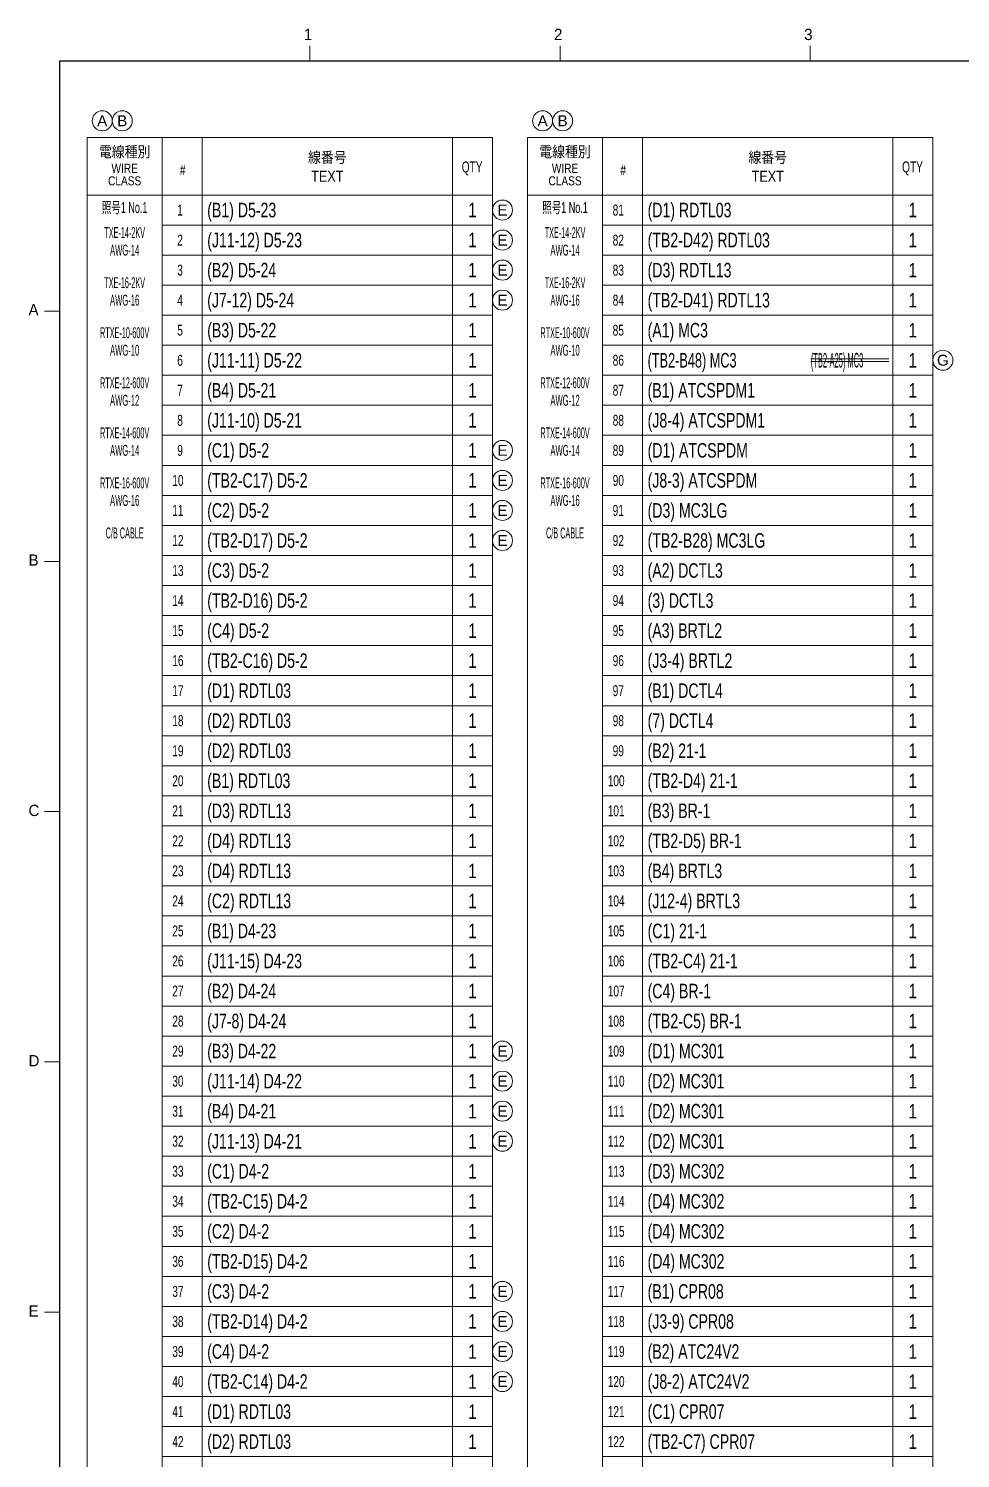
# Model space of a CAD drawing. Header units: millimetres. Extents: x 10 to 832, y 7 to 590.
# Drawn here: x 29.3 to 215.5, y 304.8 to 590.4 of the extents above; entities that cross this region are included whole.
import ezdxf
from ezdxf.enums import TextEntityAlignment as Align

# ---------------------------------------------------------------- set-up
doc = ezdxf.new("R2010")
doc.units = ezdxf.units.MM
for name, color, linetype in [('GR1_01', 7, 'Continuous'), ('GR1_02', 7, 'Continuous'), ('GR1_03', 7, 'Continuous'), ('GR1_04', 7, 'Continuous'), ('GR1_11', 7, 'Continuous'), ('図面枠B6M', 7, 'Continuous'), ('訂正記号', 7, 'Continuous')]:
    doc.layers.add(name, color=color, linetype=linetype)
doc.styles.add('HG丸ｺﾞｼｯｸM-PRO', font='')
doc.styles.get('HG丸ｺﾞｼｯｸM-PRO').set_extended_font_data('HG丸ｺﾞｼｯｸM-PRO')

# ---------------------------------------------------------------- blocks, each defined once
blk = doc.blocks.new('BLKF023')
at = {"layer": '図面枠B6M', "color": 4, "linetype": 'Continuous', "lineweight": 13}
for p, q in [((85.5, 587), (85.5, 584)), ((135.5, 587), (135.5, 584)), ((185.5, 587), (185.5, 584)), ((32.5, 534), (35.5, 534)), ((32.5, 484), (35.5, 484)), ((32.5, 434), (35.5, 434)), ((32.5, 384), (35.5, 384)), ((32.5, 334), (35.5, 334))]:
    blk.add_line(p, q, dxfattribs=at)
at = {"layer": '図面枠B6M', "color": 2, "linetype": 'Continuous', "lineweight": 25}
for q in [(35.5, 15), (831.5, 584)]:
    blk.add_line((35.5, 584), q, dxfattribs=at)
at = {"layer": '図面枠B6M', "color": 4, "linetype": 'Continuous', "lineweight": 13, "style": 'HG丸ｺﾞｼｯｸM-PRO'}
for s, width, p in [('1', 1.003994, (84.29, 587.45)), ('2', 1.003994, (134.3, 587.45)), ('3', 1.003994, (184.29, 587.45)), ('A', 1.002405, (29.29, 532.45)), ('B', 1.004704, (29.29, 482.45)), ('C', 1.001214, (29.29, 432.45)), ('D', 1.002334, (29.29, 382.45)), ('E', 1.001589, (29.29, 332.45))]:
    blk.add_text(s, height=2.25, dxfattribs=dict(at, width=width)).set_placement(p, align=Align.BOTTOM_LEFT)
blk = doc.blocks.new('BLKF027')
at = {"layer": 'GR1_01', "color": 4, "linetype": 'Continuous', "lineweight": 13}
for p, q in [((41, 568.67), (41, 557.17)), ((41, 568.67), (41, 77.17)), ((122, 568.67), (41, 568.67)), ((56, 568.67), (56, 557.17)), ((64, 568.67), (64, 77.17)), ((114, 568.67), (114, 77.17)), ((122, 568.67), (122, 77.17)), ((122, 557.17), (41, 557.17)), ((56, 557.17), (56, 77.17)), ((56, 557.17), (122, 557.17)), ((122, 557.17), (122, 83.17)), ((56, 551.17), (122, 551.17)), ((56, 545.17), (122, 545.17)), ((56, 539.17), (122, 539.17)), ((56, 533.17), (122, 533.17)), ((56, 527.17), (122, 527.17)), ((56, 521.17), (122, 521.17)), ((56, 515.17), (122, 515.17)), ((56, 509.17), (122, 509.17)), ((56, 503.17), (122, 503.17)), ((56, 497.17), (122, 497.17)), ((56, 491.17), (122, 491.17)), ((56, 485.17), (122, 485.17)), ((56, 479.17), (122, 479.17)), ((56, 473.17), (122, 473.17)), ((56, 467.17), (122, 467.17)), ((56, 461.17), (122, 461.17)), ((56, 455.17), (122, 455.17)), ((56, 449.17), (122, 449.17)), ((56, 443.17), (122, 443.17)), ((56, 437.17), (122, 437.17)), ((56, 431.17), (122, 431.17)), ((56, 425.17), (122, 425.17)), ((56, 419.17), (122, 419.17)), ((56, 413.17), (122, 413.17)), ((56, 407.17), (122, 407.17)), ((56, 401.17), (122, 401.17)), ((56, 395.17), (122, 395.17)), ((56, 389.17), (122, 389.17)), ((56, 383.17), (122, 383.17)), ((56, 377.17), (122, 377.17)), ((56, 371.17), (122, 371.17)), ((56, 365.17), (122, 365.17)), ((56, 359.17), (122, 359.17)), ((56, 353.17), (122, 353.17)), ((56, 347.17), (122, 347.17)), ((56, 341.17), (122, 341.17)), ((56, 335.17), (122, 335.17)), ((56, 329.17), (122, 329.17)), ((56, 323.17), (122, 323.17)), ((56, 317.17), (122, 317.17)), ((56, 311.17), (122, 311.17)), ((56, 305.17), (122, 305.17))]:
    blk.add_line(p, q, dxfattribs=at)
at = {"layer": 'GR1_01', "color": 4, "linetype": 'Continuous', "lineweight": 13, "style": 'HG丸ｺﾞｼｯｸM-PRO'}
for s, height, width, p in [('電線種別', 2.182, 0.863284, (48.5, 565.8)), ('線番号', 2.182, 0.863284, (89, 564.7)), ('#', 2.18, 0.693196, (60.1, 562.18)), ('QTY', 2.182, 0.692704, (117.93, 562.78)), ('TEXT', 2.182, 0.863438, (89, 560.92))]:
    blk.add_text(s, height=height, dxfattribs=dict(at, width=width)).set_placement(p, align=Align.MIDDLE_CENTER)
for s, width, p in [('WIRE', 0.829808, (48.5, 561.05)), ('CLASS', 0.831675, (48.5, 558.55))]:
    blk.add_text(s, height=1.818, dxfattribs=dict(at, width=width)).set_placement(p, align=Align.BOTTOM_CENTER)
blk = doc.blocks.new('BLKF028')
at = {"layer": 'GR1_01', "color": 4, "linetype": 'Continuous', "lineweight": 13}
for p, q in [((129, 568.67), (129, 557.17)), ((129, 568.67), (129, 17.17)), ((210, 568.67), (129, 568.67)), ((144, 568.67), (144, 557.17)), ((152, 568.67), (152, 17.17)), ((202, 568.67), (202, 17.17)), ((210, 568.67), (210, 17.17)), ((210, 557.17), (129, 557.17)), ((144, 557.17), (144, 17.17)), ((144, 557.17), (210, 557.17)), ((144, 551.17), (210, 551.17)), ((144, 545.17), (210, 545.17)), ((144, 539.17), (210, 539.17)), ((144, 533.17), (210, 533.17)), ((144, 527.17), (210, 527.17)), ((144, 521.17), (210, 521.17)), ((144, 515.17), (210, 515.17)), ((144, 509.17), (210, 509.17)), ((144, 503.17), (210, 503.17)), ((144, 497.17), (210, 497.17)), ((144, 491.17), (210, 491.17)), ((144, 485.17), (210, 485.17)), ((144, 479.17), (210, 479.17)), ((144, 473.17), (210, 473.17)), ((144, 467.17), (210, 467.17)), ((144, 461.17), (210, 461.17)), ((144, 455.17), (210, 455.17)), ((144, 449.17), (210, 449.17)), ((144, 443.17), (210, 443.17)), ((144, 437.17), (210, 437.17)), ((144, 431.17), (210, 431.17)), ((144, 425.17), (210, 425.17)), ((144, 419.17), (210, 419.17)), ((144, 413.17), (210, 413.17)), ((144, 407.17), (210, 407.17)), ((144, 401.17), (210, 401.17)), ((144, 395.17), (210, 395.17)), ((144, 389.17), (210, 389.17)), ((144, 383.17), (210, 383.17)), ((144, 377.17), (210, 377.17)), ((144, 371.17), (210, 371.17)), ((144, 365.17), (210, 365.17)), ((144, 359.17), (210, 359.17)), ((144, 353.17), (210, 353.17)), ((144, 347.17), (210, 347.17)), ((144, 341.17), (210, 341.17)), ((144, 335.17), (210, 335.17)), ((144, 329.17), (210, 329.17)), ((144, 323.17), (210, 323.17)), ((144, 317.17), (210, 317.17)), ((144, 311.17), (210, 311.17)), ((144, 305.17), (210, 305.17))]:
    blk.add_line(p, q, dxfattribs=at)
at = {"layer": 'GR1_01', "color": 4, "linetype": 'Continuous', "lineweight": 13, "style": 'HG丸ｺﾞｼｯｸM-PRO'}
for s, height, width, p in [('電線種別', 2.182, 0.863284, (136.5, 565.8)), ('線番号', 2.182, 0.863284, (177, 564.7)), ('#', 2.18, 0.693196, (148.1, 562.18)), ('QTY', 2.182, 0.692704, (205.93, 562.78)), ('TEXT', 2.182, 0.863438, (177, 560.92))]:
    blk.add_text(s, height=height, dxfattribs=dict(at, width=width)).set_placement(p, align=Align.MIDDLE_CENTER)
for s, width, p in [('WIRE', 0.829808, (136.5, 561.05)), ('CLASS', 0.831675, (136.5, 558.55))]:
    blk.add_text(s, height=1.818, dxfattribs=dict(at, width=width)).set_placement(p, align=Align.BOTTOM_CENTER)
blk = doc.blocks.new('BLKF036')
at = {"layer": '訂正記号', "color": 4, "linetype": 'Continuous', "lineweight": 13}
blk.add_circle((44.02, 572), 2, dxfattribs=at)
at = {"layer": '訂正記号', "color": 4, "linetype": 'Continuous', "lineweight": 13, "style": 'HG丸ｺﾞｼｯｸM-PRO', "width": 1.042301}
blk.add_text('A', height=2.18, dxfattribs=at).set_placement((44.02, 572), align=Align.MIDDLE_CENTER)
blk = doc.blocks.new('BLKF037')
at = {"layer": '訂正記号', "color": 4, "linetype": 'Continuous', "lineweight": 13}
blk.add_circle((132.02, 572), 2, dxfattribs=at)
at = {"layer": '訂正記号', "color": 4, "linetype": 'Continuous', "lineweight": 13, "style": 'HG丸ｺﾞｼｯｸM-PRO', "width": 1.042301}
blk.add_text('A', height=2.18, dxfattribs=at).set_placement((132.02, 572), align=Align.MIDDLE_CENTER)
blk = doc.blocks.new('BLKF043')
at = {"layer": '訂正記号', "color": 4, "linetype": 'Continuous', "lineweight": 13}
blk.add_circle((48.02, 572), 2, dxfattribs=at)
at = {"layer": '訂正記号', "color": 4, "linetype": 'Continuous', "lineweight": 13, "style": 'HG丸ｺﾞｼｯｸM-PRO', "width": 1.04272}
blk.add_text('B', height=2.18, dxfattribs=at).set_placement((48.02, 572), align=Align.MIDDLE_CENTER)
blk = doc.blocks.new('BLKF044')
at = {"layer": '訂正記号', "color": 4, "linetype": 'Continuous', "lineweight": 13}
blk.add_circle((136.02, 572), 2, dxfattribs=at)
at = {"layer": '訂正記号', "color": 4, "linetype": 'Continuous', "lineweight": 13, "style": 'HG丸ｺﾞｼｯｸM-PRO', "width": 1.04272}
blk.add_text('B', height=2.18, dxfattribs=at).set_placement((136.02, 572), align=Align.MIDDLE_CENTER)
blk = doc.blocks.new('BLKF090')
at = {"layer": '訂正記号', "color": 4, "linetype": 'Continuous', "lineweight": 13}
blk.add_circle((124, 320.17), 2, dxfattribs=at)
at = {"layer": '訂正記号', "color": 4, "linetype": 'Continuous', "lineweight": 13, "style": 'HG丸ｺﾞｼｯｸM-PRO', "width": 1.04259}
blk.add_text('E', height=2.18, dxfattribs=at).set_placement((124, 320.17), align=Align.MIDDLE_CENTER)
blk = doc.blocks.new('BLKF091')
at = {"layer": '訂正記号', "color": 4, "linetype": 'Continuous', "lineweight": 13}
blk.add_circle((124, 326.17), 2, dxfattribs=at)
at = {"layer": '訂正記号', "color": 4, "linetype": 'Continuous', "lineweight": 13, "style": 'HG丸ｺﾞｼｯｸM-PRO', "width": 1.04259}
blk.add_text('E', height=2.18, dxfattribs=at).set_placement((124, 326.17), align=Align.MIDDLE_CENTER)
blk = doc.blocks.new('BLKF092')
at = {"layer": '訂正記号', "color": 4, "linetype": 'Continuous', "lineweight": 13}
blk.add_circle((124, 332.17), 2, dxfattribs=at)
at = {"layer": '訂正記号', "color": 4, "linetype": 'Continuous', "lineweight": 13, "style": 'HG丸ｺﾞｼｯｸM-PRO', "width": 1.04259}
blk.add_text('E', height=2.18, dxfattribs=at).set_placement((124, 332.17), align=Align.MIDDLE_CENTER)
blk = doc.blocks.new('BLKF093')
at = {"layer": '訂正記号', "color": 4, "linetype": 'Continuous', "lineweight": 13}
blk.add_circle((124, 338.17), 2, dxfattribs=at)
at = {"layer": '訂正記号', "color": 4, "linetype": 'Continuous', "lineweight": 13, "style": 'HG丸ｺﾞｼｯｸM-PRO', "width": 1.04259}
blk.add_text('E', height=2.18, dxfattribs=at).set_placement((124, 338.17), align=Align.MIDDLE_CENTER)
blk = doc.blocks.new('BLKF094')
at = {"layer": '訂正記号', "color": 4, "linetype": 'Continuous', "lineweight": 13}
blk.add_circle((124, 368.17), 2, dxfattribs=at)
at = {"layer": '訂正記号', "color": 4, "linetype": 'Continuous', "lineweight": 13, "style": 'HG丸ｺﾞｼｯｸM-PRO', "width": 1.04259}
blk.add_text('E', height=2.18, dxfattribs=at).set_placement((124, 368.17), align=Align.MIDDLE_CENTER)
blk = doc.blocks.new('BLKF095')
at = {"layer": '訂正記号', "color": 4, "linetype": 'Continuous', "lineweight": 13}
blk.add_circle((124, 374.17), 2, dxfattribs=at)
at = {"layer": '訂正記号', "color": 4, "linetype": 'Continuous', "lineweight": 13, "style": 'HG丸ｺﾞｼｯｸM-PRO', "width": 1.04259}
blk.add_text('E', height=2.18, dxfattribs=at).set_placement((124, 374.17), align=Align.MIDDLE_CENTER)
blk = doc.blocks.new('BLKF096')
at = {"layer": '訂正記号', "color": 4, "linetype": 'Continuous', "lineweight": 13}
blk.add_circle((124, 380.17), 2, dxfattribs=at)
at = {"layer": '訂正記号', "color": 4, "linetype": 'Continuous', "lineweight": 13, "style": 'HG丸ｺﾞｼｯｸM-PRO', "width": 1.04259}
blk.add_text('E', height=2.18, dxfattribs=at).set_placement((124, 380.17), align=Align.MIDDLE_CENTER)
blk = doc.blocks.new('BLKF097')
at = {"layer": '訂正記号', "color": 4, "linetype": 'Continuous', "lineweight": 13}
blk.add_circle((124, 386.17), 2, dxfattribs=at)
at = {"layer": '訂正記号', "color": 4, "linetype": 'Continuous', "lineweight": 13, "style": 'HG丸ｺﾞｼｯｸM-PRO', "width": 1.04259}
blk.add_text('E', height=2.18, dxfattribs=at).set_placement((124, 386.17), align=Align.MIDDLE_CENTER)
blk = doc.blocks.new('BLKF098')
at = {"layer": '訂正記号', "color": 4, "linetype": 'Continuous', "lineweight": 13}
blk.add_circle((124, 488.17), 2, dxfattribs=at)
at = {"layer": '訂正記号', "color": 4, "linetype": 'Continuous', "lineweight": 13, "style": 'HG丸ｺﾞｼｯｸM-PRO', "width": 1.04259}
blk.add_text('E', height=2.18, dxfattribs=at).set_placement((124, 488.17), align=Align.MIDDLE_CENTER)
blk = doc.blocks.new('BLKF099')
at = {"layer": '訂正記号', "color": 4, "linetype": 'Continuous', "lineweight": 13}
blk.add_circle((124, 494.17), 2, dxfattribs=at)
at = {"layer": '訂正記号', "color": 4, "linetype": 'Continuous', "lineweight": 13, "style": 'HG丸ｺﾞｼｯｸM-PRO', "width": 1.04259}
blk.add_text('E', height=2.18, dxfattribs=at).set_placement((124, 494.17), align=Align.MIDDLE_CENTER)
blk = doc.blocks.new('BLKF100')
at = {"layer": '訂正記号', "color": 4, "linetype": 'Continuous', "lineweight": 13}
blk.add_circle((124, 500.17), 2, dxfattribs=at)
at = {"layer": '訂正記号', "color": 4, "linetype": 'Continuous', "lineweight": 13, "style": 'HG丸ｺﾞｼｯｸM-PRO', "width": 1.04259}
blk.add_text('E', height=2.18, dxfattribs=at).set_placement((124, 500.17), align=Align.MIDDLE_CENTER)
blk = doc.blocks.new('BLKF101')
at = {"layer": '訂正記号', "color": 4, "linetype": 'Continuous', "lineweight": 13}
blk.add_circle((124, 506.17), 2, dxfattribs=at)
at = {"layer": '訂正記号', "color": 4, "linetype": 'Continuous', "lineweight": 13, "style": 'HG丸ｺﾞｼｯｸM-PRO', "width": 1.04259}
blk.add_text('E', height=2.18, dxfattribs=at).set_placement((124, 506.17), align=Align.MIDDLE_CENTER)
blk = doc.blocks.new('BLKF102')
at = {"layer": '訂正記号', "color": 4, "linetype": 'Continuous', "lineweight": 13}
blk.add_circle((124, 536.17), 2, dxfattribs=at)
at = {"layer": '訂正記号', "color": 4, "linetype": 'Continuous', "lineweight": 13, "style": 'HG丸ｺﾞｼｯｸM-PRO', "width": 1.04259}
blk.add_text('E', height=2.18, dxfattribs=at).set_placement((124, 536.17), align=Align.MIDDLE_CENTER)
blk = doc.blocks.new('BLKF103')
at = {"layer": '訂正記号', "color": 4, "linetype": 'Continuous', "lineweight": 13}
blk.add_circle((124, 542.17), 2, dxfattribs=at)
at = {"layer": '訂正記号', "color": 4, "linetype": 'Continuous', "lineweight": 13, "style": 'HG丸ｺﾞｼｯｸM-PRO', "width": 1.04259}
blk.add_text('E', height=2.18, dxfattribs=at).set_placement((124, 542.17), align=Align.MIDDLE_CENTER)
blk = doc.blocks.new('BLKF104')
at = {"layer": '訂正記号', "color": 4, "linetype": 'Continuous', "lineweight": 13}
blk.add_circle((124, 548.17), 2, dxfattribs=at)
at = {"layer": '訂正記号', "color": 4, "linetype": 'Continuous', "lineweight": 13, "style": 'HG丸ｺﾞｼｯｸM-PRO', "width": 1.04259}
blk.add_text('E', height=2.18, dxfattribs=at).set_placement((124, 548.17), align=Align.MIDDLE_CENTER)
blk = doc.blocks.new('BLKF105')
at = {"layer": '訂正記号', "color": 4, "linetype": 'Continuous', "lineweight": 13}
blk.add_circle((124, 554.17), 2, dxfattribs=at)
at = {"layer": '訂正記号', "color": 4, "linetype": 'Continuous', "lineweight": 13, "style": 'HG丸ｺﾞｼｯｸM-PRO', "width": 1.04259}
blk.add_text('E', height=2.18, dxfattribs=at).set_placement((124, 554.17), align=Align.MIDDLE_CENTER)
blk = doc.blocks.new('BLKF145')
at = {"layer": 'GR1_11', "color": 4, "linetype": 'Continuous', "lineweight": 13}
blk.add_circle((212, 524.17), 2, dxfattribs=at)
at = {"layer": 'GR1_11', "color": 4, "linetype": 'Continuous', "lineweight": 13, "style": 'HG丸ｺﾞｼｯｸM-PRO', "width": 1.042883}
blk.add_text('G', height=2.18, dxfattribs=at).set_placement((212, 524.17), align=Align.MIDDLE_CENTER)

msp = doc.modelspace()

# ---------------------------------------------------------------- linework, layer by layer
at = {"layer": 'GR1_11', "color": 7, "linetype": 'Continuous', "lineweight": 13}
for p, q in [((185.61, 524.42), (201.21, 524.42)), ((185.61, 523.92), (201.21, 523.92))]:
    msp.add_line(p, q, dxfattribs=at)

# ---------------------------------------------------------------- block references
at = {"layer": 'GR1_01', "color": 4, "linetype": 'Continuous', "lineweight": 13}
for name in ['BLKF027', 'BLKF028']:
    msp.add_blockref(name, (0, 0), dxfattribs=at)
at = {"layer": 'GR1_11', "color": 4, "linetype": 'Continuous', "lineweight": 13}
msp.add_blockref('BLKF145', (0, 0), dxfattribs=at)
at = {"layer": '図面枠B6M', "color": 4, "linetype": 'Continuous', "lineweight": 13}
msp.add_blockref('BLKF023', (0, 0), dxfattribs=at)
at = {"layer": '訂正記号', "color": 4, "linetype": 'Continuous', "lineweight": 13}
for name in ['BLKF036', 'BLKF043', 'BLKF037', 'BLKF044', 'BLKF105', 'BLKF104', 'BLKF103', 'BLKF102', 'BLKF101', 'BLKF100', 'BLKF099', 'BLKF098', 'BLKF097', 'BLKF096', 'BLKF095', 'BLKF094', 'BLKF093', 'BLKF092', 'BLKF091', 'BLKF090']:
    msp.add_blockref(name, (0, 0), dxfattribs=at)

# ---------------------------------------------------------------- texts
at = {"layer": 'GR1_02', "color": 3, "linetype": 'Continuous', "lineweight": 35, "style": 'HG丸ｺﾞｼｯｸM-PRO'}
for s, height, width, p in [('照号1 No.1', 2.182, 0.618598, (48.5, 554.67)), ('照号1 No.1', 2.182, 0.618598, (136.5, 554.67)), ('TXE-14-2KV', 2.182, 0.415658, (48.5, 549.67)), ('TXE-14-2KV', 2.182, 0.415658, (136.5, 549.67)), ('AWG-14', 2.182, 0.522521, (48.5, 546.17)), ('AWG-14', 2.182, 0.522521, (136.5, 546.17)), ('TXE-16-2KV', 2.182, 0.415658, (48.5, 539.67)), ('TXE-16-2KV', 2.182, 0.415658, (136.5, 539.67)), ('AWG-16', 2.182, 0.522521, (48.5, 536.17)), ('AWG-16', 2.182, 0.522521, (136.5, 536.17)), ('RTXE-10-600V', 2.1818, 0.41606, (48.5, 529.67)), ('RTXE-10-600V', 2.1818, 0.41606, (136.5, 529.67)), ('AWG-10', 2.182, 0.522521, (48.5, 526.17)), ('AWG-10', 2.182, 0.522521, (136.5, 526.17)), ('RTXE-12-600V', 2.1818, 0.41606, (48.5, 519.67)), ('RTXE-12-600V', 2.1818, 0.41606, (136.5, 519.67)), ('AWG-12', 2.182, 0.522521, (48.5, 516.17)), ('AWG-12', 2.182, 0.522521, (136.5, 516.17)), ('RTXE-14-600V', 2.1818, 0.41606, (48.5, 509.67)), ('RTXE-14-600V', 2.1818, 0.41606, (136.5, 509.67)), ('AWG-14', 2.182, 0.522521, (48.5, 506.17)), ('AWG-14', 2.182, 0.522521, (136.5, 506.17)), ('RTXE-16-600V', 2.1818, 0.41606, (48.5, 499.67)), ('RTXE-16-600V', 2.1818, 0.41606, (136.5, 499.67)), ('AWG-16', 2.182, 0.522521, (48.5, 496.17)), ('AWG-16', 2.182, 0.522521, (136.5, 496.17)), ('C/B CABLE', 2.182, 0.416781, (48.5, 489.67)), ('C/B CABLE', 2.182, 0.416781, (136.5, 489.67))]:
    msp.add_text(s, height=height, dxfattribs=dict(at, width=width)).set_placement(p, align=Align.MIDDLE_CENTER)
at = {"layer": 'GR1_02', "color": 161, "linetype": 'Continuous', "lineweight": 9, "style": 'HG丸ｺﾞｼｯｸM-PRO', "width": 0.784542}
for p in [(118, 554.17), (206, 554.17), (118, 548.17), (206, 548.17), (118, 542.17), (206, 542.17), (118, 536.17), (206, 536.17), (118, 530.17), (206, 530.17), (118, 524.17), (206, 524.17), (118, 518.17), (206, 518.17), (118, 512.17), (206, 512.17), (118, 506.17), (206, 506.17), (118, 500.17), (206, 500.17), (118, 494.17), (206, 494.17), (118, 488.17), (206, 488.17), (118, 482.17), (206, 482.17), (118, 476.17), (206, 476.17), (118, 470.17), (206, 470.17), (118, 464.17), (206, 464.17), (118, 458.17), (206, 458.17), (118, 452.17), (206, 452.17), (118, 446.17), (206, 446.17), (118, 440.17), (206, 440.17), (118, 434.17), (206, 434.17), (118, 428.17), (206, 428.17), (118, 422.17), (206, 422.17), (118, 416.17), (206, 416.17), (118, 410.17), (206, 410.17), (118, 404.17), (206, 404.17), (118, 398.17), (206, 398.17), (118, 392.17), (206, 392.17), (118, 386.17), (206, 386.17), (118, 380.17), (206, 380.17), (118, 374.17), (206, 374.17), (118, 368.17), (206, 368.17), (118, 362.17), (206, 362.17), (118, 356.17), (206, 356.17), (118, 350.17), (206, 350.17), (118, 344.17), (206, 344.17), (118, 338.17), (206, 338.17), (118, 332.17), (206, 332.17), (118, 326.17), (206, 326.17), (118, 320.17), (206, 320.17), (118, 314.17), (206, 314.17), (118, 308.17), (206, 308.17)]:
    msp.add_text('1', height=2.91, dxfattribs=at).set_placement(p, align=Align.MIDDLE_CENTER)
at = {"layer": 'GR1_03', "color": 4, "linetype": 'Continuous', "lineweight": 13, "style": 'HG丸ｺﾞｼｯｸM-PRO', "width": 0.691275}
for s, height, p in [('1', 2.18, (59.01, 554.17)), ('2', 2.18, (59.01, 548.17)), ('3', 2.18, (59.01, 542.17)), ('4', 2.18, (59.01, 536.17)), ('5', 2.18, (59.01, 530.17)), ('6', 2.18, (59.01, 524.17)), ('7', 2.18, (59.01, 518.17)), ('8', 2.18, (59.01, 512.17)), ('9', 2.18, (59.01, 506.17)), ('10', 2.182, (58.02, 500.17)), ('11', 2.182, (58.02, 494.17)), ('12', 2.182, (58.02, 488.17)), ('13', 2.182, (58.02, 482.17)), ('14', 2.182, (58.02, 476.17)), ('15', 2.182, (58.02, 470.17)), ('16', 2.182, (58.02, 464.17)), ('17', 2.182, (58.02, 458.17)), ('18', 2.182, (58.02, 452.17)), ('19', 2.182, (58.02, 446.17)), ('20', 2.182, (58.02, 440.17)), ('21', 2.182, (58.02, 434.17)), ('22', 2.182, (58.02, 428.17)), ('23', 2.182, (58.02, 422.17)), ('24', 2.182, (58.02, 416.17)), ('25', 2.182, (58.02, 410.17)), ('26', 2.182, (58.02, 404.17)), ('27', 2.182, (58.02, 398.17)), ('28', 2.182, (58.02, 392.17)), ('29', 2.182, (58.02, 386.17)), ('30', 2.182, (58.02, 380.17)), ('31', 2.182, (58.02, 374.17)), ('32', 2.182, (58.02, 368.17)), ('33', 2.182, (58.02, 362.17)), ('34', 2.182, (58.02, 356.17)), ('35', 2.182, (58.02, 350.17)), ('36', 2.182, (58.02, 344.17)), ('37', 2.182, (58.02, 338.17)), ('38', 2.182, (58.02, 332.17)), ('39', 2.182, (58.02, 326.17)), ('40', 2.182, (58.02, 320.17)), ('41', 2.182, (58.02, 314.17)), ('42', 2.182, (58.02, 308.17))]:
    msp.add_text(s, height=height, dxfattribs=at).set_placement(p, align=Align.MIDDLE_LEFT)
at = {"layer": 'GR1_03', "color": 161, "linetype": 'Continuous', "lineweight": 9, "style": 'HG丸ｺﾞｼｯｸM-PRO', "width": 0.691275}
for s, p in [('81', (146.02, 554.17)), ('82', (146.02, 548.17)), ('83', (146.02, 542.17)), ('84', (146.02, 536.17)), ('85', (146.02, 530.17)), ('86', (146.02, 524.17)), ('87', (146.02, 518.17)), ('88', (146.02, 512.17)), ('89', (146.02, 506.17)), ('90', (146.02, 500.17)), ('91', (146.02, 494.17)), ('92', (146.02, 488.17)), ('93', (146.02, 482.17)), ('94', (146.02, 476.17)), ('95', (146.02, 470.17)), ('96', (146.02, 464.17)), ('97', (146.02, 458.17)), ('98', (146.02, 452.17)), ('99', (146.02, 446.17)), ('100', (145.03, 440.17)), ('101', (145.03, 434.17)), ('102', (145.03, 428.17)), ('103', (145.03, 422.17)), ('104', (145.03, 416.17)), ('105', (145.03, 410.17)), ('106', (145.03, 404.17)), ('107', (145.03, 398.17)), ('108', (145.03, 392.17)), ('109', (145.03, 386.17)), ('110', (145.03, 380.17)), ('111', (145.03, 374.17)), ('112', (145.03, 368.17)), ('113', (145.03, 362.17)), ('114', (145.03, 356.17)), ('115', (145.03, 350.17)), ('116', (145.03, 344.17)), ('117', (145.03, 338.17)), ('118', (145.03, 332.17)), ('119', (145.03, 326.17)), ('120', (145.03, 320.17)), ('121', (145.03, 314.17)), ('122', (145.03, 308.17))]:
    msp.add_text(s, height=2.182, dxfattribs=at).set_placement(p, align=Align.MIDDLE_LEFT)
at = {"layer": 'GR1_04', "color": 3, "linetype": 'Continuous', "lineweight": 35, "style": 'HG丸ｺﾞｼｯｸM-PRO'}
for s, height, width, p in [('(B1) D5-23', 2.909, 0.724682, (65, 554.17)), ('(D1) RDTL03', 2.9091, 0.72433, (153, 554.17)), ('(J11-12) D5-23', 2.9091, 0.724103, (65, 548.17)), ('(TB2-D42) RDTL03', 2.9091, 0.724477, (153, 548.17)), ('(B2) D5-24', 2.909, 0.724682, (65, 542.17)), ('(D3) RDTL13', 2.9091, 0.72433, (153, 542.17)), ('(J7-12) D5-24', 2.9091, 0.724095, (65, 536.17)), ('(TB2-D41) RDTL13', 2.9091, 0.724477, (153, 536.17)), ('(B3) D5-22', 2.909, 0.724682, (65, 530.17)), ('(A1) MC3', 2.909, 0.724256, (153, 530.17)), ('(J11-11) D5-22', 2.9091, 0.724103, (65, 524.17)), ('(TB2-B48) MC3', 2.9091, 0.65259, (153, 524.17)), ('(B4) D5-21', 2.909, 0.724682, (65, 518.17)), ('(B1) ATCSPDM1', 2.9091, 0.724605, (153, 518.17)), ('(J11-10) D5-21', 2.9091, 0.724103, (65, 512.17)), ('(J8-4) ATCSPDM1', 2.9091, 0.724179, (153, 512.17)), ('(C1) D5-2', 2.909, 0.724346, (65, 506.17)), ('(D1) ATCSPDM', 2.9091, 0.724283, (153, 506.17)), ('(TB2-C17) D5-2', 2.9091, 0.724514, (65, 500.17)), ('(J8-3) ATCSPDM', 2.9091, 0.724177, (153, 500.17)), ('(C2) D5-2', 2.909, 0.724346, (65, 494.17)), ('(D3) MC3LG', 2.909, 0.724424, (153, 494.17)), ('(TB2-D17) D5-2', 2.9091, 0.72443, (65, 488.17)), ('(TB2-B28) MC3LG', 2.9091, 0.724837, (153, 488.17)), ('(C3) D5-2', 2.909, 0.724346, (65, 482.17)), ('(A2) DCTL3', 2.909, 0.724098, (153, 482.17)), ('(TB2-D16) D5-2', 2.9091, 0.72443, (65, 476.17)), ('(3) DCTL3', 2.909, 0.724242, (153, 476.17)), ('(C4) D5-2', 2.909, 0.724346, (65, 470.17)), ('(A3) BRTL2', 2.909, 0.724708, (153, 470.17)), ('(TB2-C16) D5-2', 2.9091, 0.724514, (65, 464.17)), ('(J3-4) BRTL2', 2.9091, 0.7246, (153, 464.17)), ('(D1) RDTL03', 2.9091, 0.72433, (65, 458.17)), ('(B1) DCTL4', 2.909, 0.724661, (153, 458.17)), ('(D2) RDTL03', 2.9091, 0.72433, (65, 452.17)), ('(7) DCTL4', 2.909, 0.724242, (153, 452.17)), ('(D2) RDTL03', 2.9091, 0.72433, (65, 446.17)), ('(B2) 21-1', 2.909, 0.7248, (153, 446.17)), ('(B1) RDTL03', 2.9091, 0.724746, (65, 440.17)), ('(TB2-D4) 21-1', 2.9091, 0.724483, (153, 440.17)), ('(D3) RDTL13', 2.9091, 0.72433, (65, 434.17)), ('(B3) BR-1', 2.909, 0.725573, (153, 434.17)), ('(D4) RDTL13', 2.9091, 0.72433, (65, 428.17)), ('(TB2-D5) BR-1', 2.9091, 0.724989, (153, 428.17)), ('(D4) RDTL13', 2.9091, 0.72433, (65, 422.17)), ('(B4) BRTL3', 2.909, 0.725286, (153, 422.17)), ('(C2) RDTL13', 2.9091, 0.724435, (65, 416.17)), ('(J12-4) BRTL3', 2.9091, 0.724563, (153, 416.17)), ('(B1) D4-23', 2.909, 0.724682, (65, 410.17)), ('(C1) 21-1', 2.909, 0.724391, (153, 410.17)), ('(J11-15) D4-23', 2.9091, 0.724103, (65, 404.17)), ('(TB2-C4) 21-1', 2.9091, 0.724575, (153, 404.17)), ('(B2) D4-24', 2.909, 0.724682, (65, 398.17)), ('(C4) BR-1', 2.909, 0.725159, (153, 398.17)), ('(J7-8) D4-24', 2.9091, 0.724085, (65, 392.17)), ('(TB2-C5) BR-1', 2.9091, 0.725082, (153, 392.17)), ('(B3) D4-22', 2.909, 0.724682, (65, 386.17)), ('(D1) MC301', 2.909, 0.72434, (153, 386.17)), ('(J11-14) D4-22', 2.9091, 0.724103, (65, 380.17)), ('(D2) MC301', 2.909, 0.72434, (153, 380.17)), ('(B4) D4-21', 2.909, 0.724682, (65, 374.17)), ('(D2) MC301', 2.909, 0.72434, (153, 374.17)), ('(J11-13) D4-21', 2.9091, 0.724103, (65, 368.17)), ('(D2) MC301', 2.909, 0.72434, (153, 368.17)), ('(C1) D4-2', 2.909, 0.724346, (65, 362.17)), ('(D3) MC302', 2.909, 0.72434, (153, 362.17)), ('(TB2-C15) D4-2', 2.9091, 0.724514, (65, 356.17)), ('(D4) MC302', 2.909, 0.72434, (153, 356.17)), ('(C2) D4-2', 2.909, 0.724346, (65, 350.17)), ('(D4) MC302', 2.909, 0.72434, (153, 350.17)), ('(TB2-D15) D4-2', 2.9091, 0.72443, (65, 344.17)), ('(D4) MC302', 2.909, 0.72434, (153, 344.17)), ('(C3) D4-2', 2.909, 0.724346, (65, 338.17)), ('(B1) CPR08', 2.909, 0.725137, (153, 338.17)), ('(TB2-D14) D4-2', 2.9091, 0.72443, (65, 332.17)), ('(J3-9) CPR08', 2.9091, 0.724483, (153, 332.17)), ('(C4) D4-2', 2.909, 0.724346, (65, 326.17)), ('(B2) ATC24V2', 2.9091, 0.724516, (153, 326.17)), ('(TB2-C14) D4-2', 2.9091, 0.724514, (65, 320.17)), ('(J8-2) ATC24V2', 2.9091, 0.724061, (153, 320.17)), ('(D1) RDTL03', 2.9091, 0.72433, (65, 314.17)), ('(C1) CPR07', 2.909, 0.72479, (153, 314.17)), ('(D2) RDTL03', 2.9091, 0.72433, (65, 308.17)), ('(TB2-C7) CPR07', 2.9091, 0.724833, (153, 308.17))]:
    msp.add_text(s, height=height, dxfattribs=dict(at, width=width)).set_placement(p, align=Align.MIDDLE_LEFT)
at = {"layer": 'GR1_11', "color": 3, "linetype": 'Continuous', "lineweight": 35, "style": 'HG丸ｺﾞｼｯｸM-PRO', "width": 0.307958}
msp.add_text('(TB2-A25) MC3', height=2.9091, dxfattribs=at).set_placement((185.61, 524.17), align=Align.MIDDLE_LEFT)

doc.saveas('drawing.dxf')
